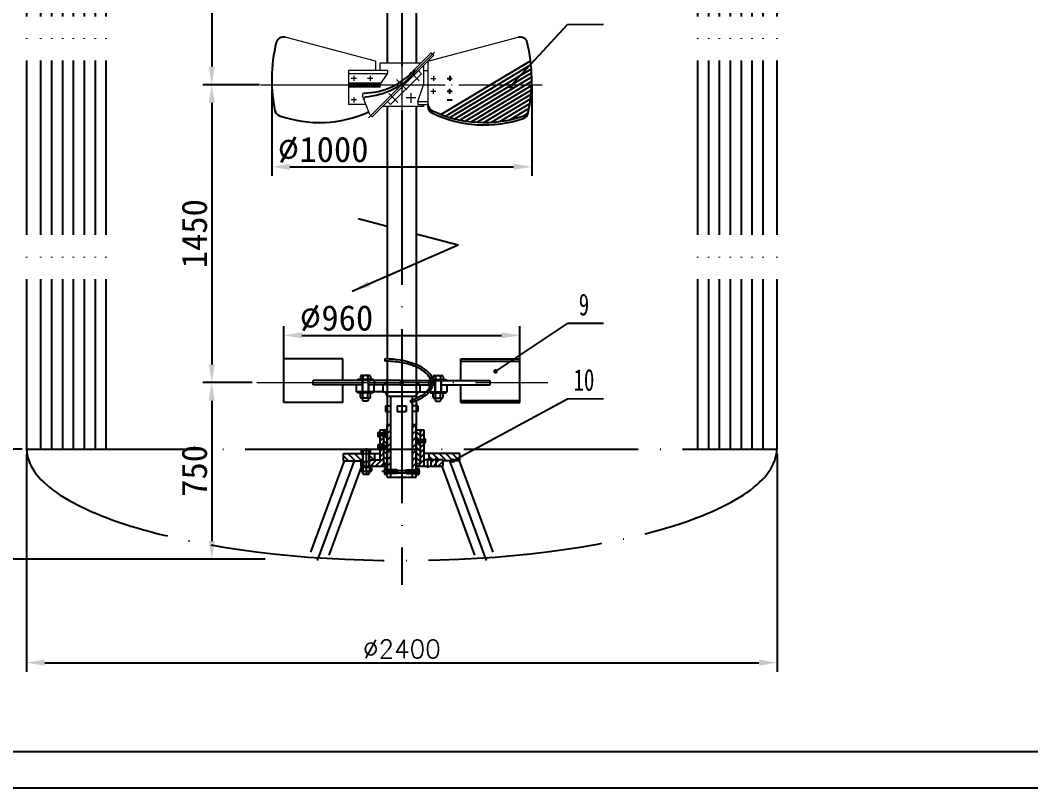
# Model space of a CAD drawing. Header units: millimetres. Extents: x 40412 to 42354, y 12295 to 14480.
# Drawn here: x 42004.4 to 42143.5, y 14183.1 to 14288.7 of the extents above; entities that cross this region are included whole.
import ezdxf
from ezdxf.enums import TextEntityAlignment as Align

# ---------------------------------------------------------------- set-up
doc = ezdxf.new("R2010")
doc.units = ezdxf.units.MM
doc.linetypes.add('ACAD_ISO04W100', pattern=[30, 24, -3, 0, -3])
doc.linetypes.add('CENTER', pattern=[50.8, 31.75, -6.35, 6.35, -6.35])
for name, color, linetype in [('1-dim', 7, 'Continuous'), ('1轮廓实线层', 7, 'Continuous'), ('2细线层', 4, 'Continuous'), ('3', 7, 'CENTER'), ('DIM', 7, 'Continuous'), ('PV-16B63', 7, 'Continuous'), ('RAHMEN025', 7, 'Continuous')]:
    doc.layers.add(name, color=color, linetype=linetype)
doc.layers.add('line', color=7, linetype='Continuous', lineweight=13)
doc.styles.add('cc', font='SIMFANG.TTF')
doc.styles.get("Standard").update_dxf_attribs({"font": 'simplex.shx'})
doc.styles.add('STYLE3', font='SimSun.ttf', dxfattribs={"height": 3.5})
doc.dimstyles.new('DIN', dxfattribs={"dimtxt": 3.5, "dimasz": 2.5, "dimexe": 1.25, "dimexo": 0.625, "dimtad": 1, "dimdec": 4, "dimdsep": 46, "dimlunit": 1, "dimtxsty": 'STYLE3', "dimcen": 2.5, "dimadec": 0, "dimazin": 0, "dimtfac": 1, "dimtdec": 4, "dimtmove": 0, "dimatfit": 1, "dimfxl": 0, "dimtvp": 1, "dimtolj": 1, "dimtzin": 0, "dimarcsym": 0})
doc.dimstyles.new('ISO-25', dxfattribs={"dimtxt": 2.5, "dimasz": 2.5, "dimexe": 1.25, "dimexo": 0.625, "dimtad": 1, "dimtxsty": 'Standard', "dimcen": 2.5, "dimadec": 0, "dimazin": 0, "dimtfac": 1, "dimtmove": 0, "dimatfit": 3, "dimfxl": 0, "dimarcsym": 0})
doc.dimstyles.new('基本尺寸', dxfattribs={"dimtxt": 2.5, "dimasz": 6, "dimexe": 2, "dimexo": 0.625, "dimgap": 0.25, "dimtad": 1, "dimtih": 1, "dimtoh": 1, "dimdec": 3, "dimlfac": 4, "dimzin": 9, "dimdsep": 46, "dimtxsty": 'Standard', "dimcen": 2.5, "dimazin": 2, "dimtp": 0.021, "dimtm": 0.002, "dimtfac": 0.67, "dimtdec": 3, "dimtmove": 0, "dimatfit": 3, "dimldrblk": 'NONE', "dimfxl": 0, "dimtolj": 1, "dimtzin": 9, "dimarcsym": 0})

# ---------------------------------------------------------------- blocks, each defined once
blk = doc.blocks.new('*D3')
at = {"layer": '1-dim', "color": 0, "lineweight": -2}
for p, q in [((42040.66, 14237.18), (42040.66, 14246.6)), ((42073.16, 14237.18), (42073.16, 14246.6)), ((42043.16, 14245.35), (42070.66, 14245.35))]:
    blk.add_line(p, q, dxfattribs=at)
at = {"layer": '1-dim', "color": 0}
for points in [[(42043.16, 14245.77), (42043.16, 14244.94), (42040.66, 14245.35)], [(42070.66, 14245.77), (42070.66, 14244.94), (42073.16, 14245.35)]]:
    blk.add_solid(points, dxfattribs=at)
at = {"layer": 'Defpoints', "color": 0}
for p in [(42073.16, 14245.35), (42040.66, 14236.56), (42073.16, 14236.56)]:
    blk.add_point(p, dxfattribs=at)
at = {"layer": '1-dim', "color": 0, "insert": (42047.92, 14247.73), "char_height": 3.5, "attachment_point": 5, "style": 'STYLE3'}
blk.add_mtext('\\A1;{\\Fsimplex.shx|c1;%%c}960', dxfattribs=at)
blk = doc.blocks.new('*D5')
at = {"layer": '1-dim', "color": 0, "lineweight": -2}
for p, q in [((42054.29, 14391.23), (41982.64, 14391.23)), ((41983.89, 14388.73), (41983.89, 14217.03)), ((42033.18, 14214.53), (41982.64, 14214.53))]:
    blk.add_line(p, q, dxfattribs=at)
at = {"layer": '1-dim', "color": 0}
for points in [[(41983.47, 14388.73), (41984.31, 14388.73), (41983.89, 14391.23)], [(41983.47, 14217.03), (41984.31, 14217.03), (41983.89, 14214.53)]]:
    blk.add_solid(points, dxfattribs=at)
at = {"layer": 'Defpoints', "color": 0}
for p in [(42054.91, 14391.23), (41983.89, 14214.53), (42033.8, 14214.53)]:
    blk.add_point(p, dxfattribs=at)
at = {"layer": '1-dim', "color": 0, "insert": (41981.52, 14302.88), "char_height": 3.5, "attachment_point": 5, "rotation": 90, "style": 'STYLE3'}
blk.add_mtext('\\A1;6850', dxfattribs=at)
blk = doc.blocks.new('*D6')
at = {"layer": '1-dim', "color": 0, "lineweight": -2}
for p, q in [((42035.39, 14279.85), (42029.51, 14279.85)), ((42030.76, 14277.35), (42030.76, 14241.35)), ((42036.34, 14238.85), (42029.51, 14238.85))]:
    blk.add_line(p, q, dxfattribs=at)
at = {"layer": '1-dim', "color": 0}
for points in [[(42030.34, 14277.35), (42031.18, 14277.35), (42030.76, 14279.85)], [(42030.34, 14241.35), (42031.18, 14241.35), (42030.76, 14238.85)]]:
    blk.add_solid(points, dxfattribs=at)
at = {"layer": 'Defpoints', "color": 0}
for p in [(42036.02, 14279.85), (42030.76, 14238.85), (42036.96, 14238.85)]:
    blk.add_point(p, dxfattribs=at)
at = {"layer": '1-dim', "color": 0, "insert": (42028.38, 14259.35), "char_height": 3.5, "attachment_point": 5, "rotation": 90, "style": 'STYLE3'}
blk.add_mtext('\\A1;1450', dxfattribs=at)
blk = doc.blocks.new('*D7')
at = {"layer": '1-dim', "color": 0, "lineweight": -2}
for p, q in [((42036.85, 14313.41), (42029.51, 14313.41)), ((42030.76, 14310.91), (42030.76, 14282.35)), ((42037.34, 14279.85), (42029.51, 14279.85))]:
    blk.add_line(p, q, dxfattribs=at)
at = {"layer": '1-dim', "color": 0}
for points in [[(42030.34, 14310.91), (42031.18, 14310.91), (42030.76, 14313.41)], [(42030.34, 14282.35), (42031.18, 14282.35), (42030.76, 14279.85)]]:
    blk.add_solid(points, dxfattribs=at)
at = {"layer": 'Defpoints', "color": 0}
for p in [(42037.47, 14313.41), (42030.76, 14279.85), (42037.96, 14279.85)]:
    blk.add_point(p, dxfattribs=at)
at = {"layer": '1-dim', "color": 0, "insert": (42028.38, 14296.63), "char_height": 3.5, "attachment_point": 5, "rotation": 90, "style": 'STYLE3'}
blk.add_mtext('\\A1;1450', dxfattribs=at)
blk = doc.blocks.new('*D9')
at = {"layer": '1-dim', "color": 0, "lineweight": -2}
for p, q in [((42033.35, 14238.85), (42029.51, 14238.85)), ((42030.76, 14236.35), (42030.76, 14217.03)), ((42038.09, 14214.53), (42029.51, 14214.53))]:
    blk.add_line(p, q, dxfattribs=at)
at = {"layer": '1-dim', "color": 0}
for points in [[(42030.34, 14236.35), (42031.18, 14236.35), (42030.76, 14238.85)], [(42030.34, 14217.03), (42031.18, 14217.03), (42030.76, 14214.53)]]:
    blk.add_solid(points, dxfattribs=at)
at = {"layer": 'Defpoints', "color": 0}
for p in [(42033.97, 14238.85), (42030.76, 14214.53), (42038.72, 14214.53)]:
    blk.add_point(p, dxfattribs=at)
at = {"layer": '1-dim', "color": 0, "insert": (42028.38, 14226.69), "char_height": 3.5, "attachment_point": 5, "rotation": 90, "style": 'STYLE3'}
blk.add_mtext('\\A1;750', dxfattribs=at)
blk = doc.blocks.new('*D11')
at = {"layer": '1-dim', "color": 0, "lineweight": -2}
for p, q in [((42039.03, 14279.22), (42039.03, 14267.31)), ((42074.81, 14279.73), (42074.81, 14267.31)), ((42041.53, 14268.56), (42072.31, 14268.56))]:
    blk.add_line(p, q, dxfattribs=at)
at = {"layer": '1-dim', "color": 0}
for points in [[(42041.53, 14268.98), (42041.53, 14268.14), (42039.03, 14268.56)], [(42072.31, 14268.98), (42072.31, 14268.14), (42074.81, 14268.56)]]:
    blk.add_solid(points, dxfattribs=at)
at = {"layer": 'Defpoints', "color": 0}
for p in [(42074.81, 14280.35), (42039.03, 14279.85), (42074.81, 14268.56)]:
    blk.add_point(p, dxfattribs=at)
at = {"layer": '1-dim', "color": 0, "insert": (42046.08, 14270.93), "char_height": 3.5, "attachment_point": 5, "style": 'STYLE3'}
blk.add_mtext('\\A1;{\\Fsimplex.shx|c1;%%c}1000', dxfattribs=at)
blk = doc.blocks.new('*D12')
at = {"layer": '1-dim', "color": 0, "lineweight": -2}
for p, q in [((42004.65, 14373.48), (41994.24, 14373.48)), ((41995.49, 14370.98), (41995.49, 14232.18)), ((42004.65, 14229.68), (41994.24, 14229.68))]:
    blk.add_line(p, q, dxfattribs=at)
at = {"layer": '1-dim', "color": 0}
for points in [[(41995.07, 14370.98), (41995.9, 14370.98), (41995.49, 14373.48)], [(41995.07, 14232.18), (41995.9, 14232.18), (41995.49, 14229.68)]]:
    blk.add_solid(points, dxfattribs=at)
at = {"layer": 'Defpoints', "color": 0}
for p in [(42005.27, 14373.48), (41995.49, 14229.68), (42005.27, 14229.68)]:
    blk.add_point(p, dxfattribs=at)
at = {"layer": '1-dim', "color": 0, "insert": (41993.61, 14301.58), "char_height": 2.5, "attachment_point": 5, "rotation": 90}
blk.add_mtext('5500', dxfattribs=at)
blk = doc.blocks.new('*D13')
at = {"layer": '1-dim', "color": 0, "lineweight": -2}
for p, q in [((42005.27, 14229.05), (42005.27, 14199.03)), ((42108.58, 14229.05), (42108.58, 14199.03)), ((42007.77, 14200.28), (42106.08, 14200.28))]:
    blk.add_line(p, q, dxfattribs=at)
at = {"layer": '1-dim', "color": 0}
for points in [[(42007.77, 14200.7), (42007.77, 14199.87), (42005.27, 14200.28)], [(42106.08, 14200.7), (42106.08, 14199.87), (42108.58, 14200.28)]]:
    blk.add_solid(points, dxfattribs=at)
at = {"layer": 'Defpoints', "color": 0}
for p in [(42005.27, 14229.68), (42108.58, 14229.68), (42108.58, 14200.28)]:
    blk.add_point(p, dxfattribs=at)
at = {"layer": '1-dim', "color": 0, "insert": (42056.93, 14202.16), "char_height": 2.5, "attachment_point": 5}
blk.add_mtext('%%C2400', dxfattribs=at)

msp = doc.modelspace()

# ---------------------------------------------------------------- hatches: boundary and pattern name
at = {"layer": '1-dim'}
h = msp.add_hatch(dxfattribs=at)
h.set_pattern_fill('ANSI31', color=256, scale=0.2, style=0)
h.set_pattern_definition([(45, (42080.0369, 14185.0999), (-0.449013, 0.449013), [])])
h.paths.add_polyline_path([(42055.4131, 14233.09517), (42054.9131, 14233.09517), (42054.9131, 14226.84517), (42055.4131, 14226.84517)])
h.paths.add_polyline_path([(42055.4131, 14226.34517), (42054.9131, 14226.34517), (42054.9131, 14226.19314), (42054.9131, 14225.84517), (42055.4131, 14225.84517)])
h.paths.add_polyline_path([(42058.9131, 14226.34517), (42058.4131, 14226.34517), (42058.4131, 14225.84517), (42058.9131, 14225.84517)])
h.paths.add_polyline_path([(42058.9131, 14233.09517), (42058.4131, 14233.09517), (42058.4131, 14226.84517), (42058.9131, 14226.84517)])
h = msp.add_hatch(dxfattribs=at)
h.set_pattern_fill('ANSI31', color=256, scale=0.16, style=0)
h.set_pattern_definition([(45, (42080.0369, 14185.0999), (-0.3592102, 0.3592102), [])])
h.paths.add_polyline_path([(42054.3881, 14231.50761), (42053.8881, 14231.50761), (42053.8881, 14231.39815), (42053.8881, 14230.14592), (42054.3881, 14230.14592)])
h.paths.add_polyline_path([(42054.3881, 14232.34517), (42053.90382, 14232.34517), (42053.8881, 14232.32945), (42053.8881, 14231.93761), (42053.8881, 14231.86761), (42054.3881, 14231.86761)])
h.paths.add_polyline_path([(42054.3881, 14229.78592), (42053.8881, 14229.78592), (42053.8881, 14229.67646), (42053.8881, 14228.19517), (42052.4631, 14228.19517), (42052.4631, 14227.34517), (42054.4881, 14227.34517), (42054.4881, 14227.64517), (42054.3881, 14227.64517)])
h.paths.add_polyline_path([(42051.5631, 14228.19517), (42051.2631, 14228.19517), (42051.2631, 14227.34517), (42051.5631, 14227.34517)])
h.paths.add_polyline_path([(42059.9381, 14230.64677), (42059.4381, 14230.64677), (42059.4381, 14227.64517), (42059.3381, 14227.64517), (42059.3381, 14227.34517), (42059.9381, 14227.34517)])
h.paths.add_polyline_path([(42059.9381, 14232.34517), (42059.4381, 14232.34517), (42059.4381, 14231.00677), (42059.9381, 14231.00677), (42059.9381, 14231.11623)])
h.paths.add_polyline_path([(42062.5631, 14228.19517), (42060.9381, 14228.19517), (42060.9381, 14227.34517), (42062.5631, 14227.34517)])
h = msp.add_hatch(dxfattribs=at)
h.set_pattern_fill('ANSI31', color=256, scale=0.16, angle=90, style=0)
h.set_pattern_definition([(135, (42080.0369, 14185.0999), (-0.3592102, -0.3592102), [])])
h.paths.add_polyline_path([(42059.4381, 14232.34517), (42058.9381, 14232.34517), (42058.9381, 14227.64517), (42059.4381, 14227.64517), (42059.4381, 14230.64677), (42059.14055, 14230.64677), (42059.11055, 14230.67677), (42059.11055, 14230.97677), (42059.14055, 14231.00677), (42059.4381, 14231.00677)])
h.paths.add_polyline_path([(42054.8881, 14232.34517), (42054.3881, 14232.34517), (42054.3881, 14231.86761), (42054.68565, 14231.86761), (42054.71565, 14231.83761), (42054.71565, 14231.53761), (42054.68565, 14231.50761), (42054.3881, 14231.50761), (42054.3881, 14230.14592), (42054.68565, 14230.14592), (42054.71565, 14230.11592), (42054.71565, 14229.81592), (42054.68565, 14229.78592), (42054.3881, 14229.78592), (42054.3881, 14227.64517), (42054.8881, 14227.64517)])
h = msp.add_hatch(dxfattribs=at)
h.set_pattern_fill('ANSI31', color=256, scale=0.2, angle=90, style=0)
h.set_pattern_definition([(135, (42033.9361, 14188.07787), (-0.449013, -0.449013), [])])
h.paths.add_polyline_path([(42053.1381, 14229.09517), (42052.4631, 14229.09517), (42052.4631, 14228.19517), (42053.1381, 14228.19517)])
h.paths.add_polyline_path([(42051.5631, 14229.09517), (42048.9131, 14229.09517), (42048.9131, 14228.09517), (42051.2631, 14228.09517), (42051.2631, 14228.19517), (42051.5631, 14228.19517)])
h.paths.add_polyline_path([(42063.09792, 14229.09517), (42060.6881, 14229.09517), (42060.6881, 14228.19517), (42062.5631, 14228.19517), (42062.5631, 14228.09517), (42063.46757, 14228.09517)])
h.paths.add_polyline_path([(42064.9131, 14229.09517), (42063.09792, 14229.09517), (42063.46757, 14228.09517), (42064.9131, 14228.09517)])

# ---------------------------------------------------------------- linework, layer by layer
at = {"linetype": 'ACAD_ISO04W100'}
msp.add_line((42056.91299, 14456.92171), (42056.91299, 14211.00429), dxfattribs=at)
at = {"ltscale": 0.025}
for p, q in [((42054.91299, 14327.22827), (42054.91299, 14282.84667)), ((42058.91299, 14327.22827), (42058.91299, 14282.84667)), ((42054.91299, 14276.84667), (42054.91299, 14242.09167)), ((42058.91299, 14276.84667), (42058.91299, 14241.31915)), ((42054.91299, 14241.79156), (42054.91299, 14230.75976)), ((42058.91299, 14240.99286), (42058.91299, 14236.69743)), ((42054.91299, 14236.99517), (42058.91299, 14236.99517)), ((42055.4131, 14226.84517), (42055.4131, 14236.99517)), ((42058.4131, 14236.49996), (42058.4131, 14236.99517)), ((42058.4131, 14225.84517), (42058.4131, 14236.18218)), ((42058.91299, 14236.37119), (42058.91299, 14230.75976)), ((42054.9131, 14226.84517), (42054.9131, 14233.09517)), ((42054.9131, 14233.09517), (42055.4131, 14233.09517)), ((42058.4131, 14233.09517), (42058.9131, 14233.09517)), ((42058.9131, 14225.84517), (42058.9131, 14233.09517)), ((42053.62956, 14231.97707), (42053.62956, 14231.39815)), ((42053.8881, 14231.97707), (42053.62956, 14231.97707)), ((42053.8881, 14231.84548), (42053.62956, 14231.84548)), ((42053.8881, 14232.34517), (42053.8881, 14231.93761)), ((42053.8881, 14232.32945), (42053.90382, 14232.34517)), ((42053.8881, 14232.34517), (42054.9131, 14232.34517)), ((42053.8881, 14231.39815), (42053.8881, 14231.97707)), ((42054.68565, 14231.86761), (42053.8881, 14231.86761)), ((42053.93593, 14231.86761), (42053.93593, 14231.50761)), ((42054.71565, 14231.83761), (42053.93593, 14231.83761)), ((42054.3881, 14232.34517), (42054.3881, 14231.86761)), ((42054.68565, 14231.86761), (42054.71565, 14231.83761)), ((42054.68565, 14231.50761), (42054.68565, 14231.86761)), ((42054.71565, 14231.53761), (42054.71565, 14231.83761)), ((42054.8881, 14227.64517), (42054.8881, 14232.34517)), ((42058.9131, 14232.34517), (42059.9381, 14232.34517)), ((42058.9381, 14227.64517), (42058.9381, 14232.34517)), ((42059.4381, 14232.34517), (42059.4381, 14231.00677)), ((42059.9381, 14232.34517), (42059.9381, 14231.00677)), ((42053.8881, 14231.52974), (42053.62956, 14231.52974)), ((42053.8881, 14231.39815), (42053.62956, 14231.39815)), ((42054.68565, 14231.50761), (42053.8881, 14231.50761)), ((42053.8881, 14231.43761), (42053.8881, 14229.96592)), ((42054.71565, 14231.53761), (42053.93593, 14231.53761)), ((42054.3881, 14231.50761), (42054.3881, 14230.14592)), ((42054.68565, 14231.50761), (42054.71565, 14231.53761)), ((42059.14055, 14231.00677), (42059.11055, 14230.97677)), ((42059.11055, 14230.97677), (42059.89026, 14230.97677)), ((42059.11055, 14230.67677), (42059.11055, 14230.97677)), ((42059.14055, 14230.64677), (42059.11055, 14230.67677)), ((42059.11055, 14230.67677), (42059.89026, 14230.67677)), ((42059.14055, 14231.00677), (42059.9381, 14231.00677)), ((42059.14055, 14230.64677), (42059.14055, 14231.00677)), ((42059.14055, 14230.64677), (42059.9381, 14230.64677)), ((42059.4381, 14230.64677), (42059.4381, 14227.64517)), ((42059.89026, 14231.00677), (42059.89026, 14230.64677)), ((42059.9381, 14231.11623), (42060.19664, 14231.11623)), ((42059.9381, 14230.5373), (42059.9381, 14231.11623)), ((42059.9381, 14231.09517), (42059.9381, 14227.34517)), ((42059.9381, 14230.98464), (42060.19664, 14230.98464)), ((42059.9381, 14230.6689), (42060.19664, 14230.6689)), ((42059.9381, 14230.5373), (42060.19664, 14230.5373)), ((42060.19664, 14230.5373), (42060.19664, 14231.11623)), ((42048.9131, 14229.09517), (42053.8881, 14229.09517)), ((42048.9131, 14228.09517), (42048.9131, 14229.09517)), ((42051.39498, 14229.09517), (42051.39498, 14229.49128)), ((42051.39498, 14229.09517), (42052.63122, 14229.09517)), ((42051.50623, 14229.56072), (42052.51997, 14229.56072)), ((42051.5631, 14227.34517), (42051.5631, 14229.09517)), ((42051.6131, 14227.34517), (42051.6131, 14229.09517)), ((42051.61748, 14229.09517), (42051.61748, 14229.49128)), ((42052.40871, 14229.09517), (42052.40871, 14229.49128)), ((42052.4131, 14227.34517), (42052.4131, 14229.09517)), ((42052.4631, 14227.34517), (42052.4631, 14229.09517)), ((42052.63122, 14229.09517), (42052.63122, 14229.49128)), ((42053.1631, 14229.09517), (42053.1631, 14228.19517)), ((42053.62956, 14230.25539), (42053.62956, 14229.67646)), ((42053.8881, 14230.25539), (42053.62956, 14230.25539)), ((42053.8881, 14230.12379), (42053.62956, 14230.12379)), ((42053.8881, 14229.80805), (42053.62956, 14229.80805)), ((42053.8881, 14229.67646), (42053.62956, 14229.67646)), ((42053.8881, 14229.67646), (42053.8881, 14230.25539)), ((42054.68565, 14230.14592), (42053.8881, 14230.14592)), ((42053.8881, 14229.96592), (42053.8881, 14228.19517)), ((42054.68565, 14229.78592), (42053.8881, 14229.78592)), ((42053.93593, 14230.14592), (42053.93593, 14229.78592)), ((42054.71565, 14230.11592), (42053.93593, 14230.11592)), ((42054.71565, 14229.81592), (42053.93593, 14229.81592)), ((42054.3881, 14229.78592), (42054.3881, 14227.64517)), ((42054.68565, 14230.14592), (42054.71565, 14230.11592)), ((42054.68565, 14229.78592), (42054.68565, 14230.14592)), ((42054.68565, 14229.78592), (42054.71565, 14229.81592)), ((42054.71565, 14229.81592), (42054.71565, 14230.11592)), ((42064.9131, 14229.09517), (42059.9381, 14229.09517)), ((42060.6631, 14229.09517), (42060.6631, 14228.19517)), ((42064.9131, 14228.09517), (42064.9131, 14229.09517)), ((42048.98877, 14228.09517), (42044.36733, 14215.50805)), ((42048.9131, 14228.09517), (42051.2631, 14228.09517)), ((42051.2631, 14228.19517), (42051.5631, 14228.19517)), ((42051.2631, 14228.19517), (42051.2631, 14227.34517)), ((42051.6131, 14227.99611), (42052.4131, 14227.99611)), ((42051.6631, 14227.99611), (42051.6631, 14227.34517)), ((42052.3631, 14227.99611), (42052.3631, 14227.34517)), ((42052.4631, 14228.19517), (42053.8881, 14228.19517)), ((42054.3881, 14227.64517), (42054.9131, 14227.64517)), ((42054.4881, 14227.64517), (42054.4881, 14227.34517)), ((42059.4381, 14227.64517), (42058.9131, 14227.64517)), ((42059.3381, 14227.64517), (42059.3381, 14227.34517)), ((42062.5631, 14228.19517), (42059.9381, 14228.19517)), ((42060.9381, 14228.19517), (42060.9381, 14227.34517)), ((42062.5631, 14228.19517), (42062.5631, 14227.34517)), ((42064.9131, 14228.09517), (42062.5631, 14228.09517)), ((42064.8372, 14228.09517), (42069.45864, 14215.50805)), ((42051.38422, 14227.34517), (42046.88079, 14215.07947)), ((42051.2631, 14227.34517), (42054.9131, 14227.34517)), ((42051.29135, 14227.13132), (42051.29135, 14226.71599)), ((42051.42486, 14227.21465), (42052.60134, 14227.21465)), ((42051.42486, 14226.63266), (42052.60134, 14226.63266)), ((42051.47175, 14227.21465), (42051.47175, 14227.34517)), ((42051.5531, 14226.31199), (42051.5531, 14226.63266)), ((42051.5531, 14226.31199), (42051.6251, 14226.23999)), ((42051.55836, 14227.13132), (42051.55836, 14226.71599)), ((42051.6251, 14226.23999), (42051.6251, 14226.63266)), ((42051.6251, 14226.23999), (42052.4011, 14226.23999)), ((42051.87749, 14227.34517), (42052.0131, 14227.21465)), ((42052.0131, 14227.34517), (42052.14871, 14227.21465)), ((42052.4011, 14226.23999), (42052.4011, 14226.63266)), ((42052.4011, 14226.23999), (42052.4731, 14226.31199)), ((42052.46784, 14227.13132), (42052.46784, 14226.71599)), ((42052.4731, 14226.31199), (42052.4731, 14226.63266)), ((42052.55445, 14227.21465), (42052.55445, 14227.34517)), ((42052.73484, 14227.13132), (42052.73484, 14226.71599)), ((42054.3881, 14227.34517), (42054.9131, 14227.34517)), ((42054.55402, 14226.99721), (42054.55402, 14226.19314)), ((42054.9131, 14226.99721), (42054.55402, 14226.99721)), ((42054.9131, 14226.81444), (42054.55402, 14226.81444)), ((42054.9131, 14226.37591), (42054.55402, 14226.37591)), ((42054.9131, 14226.19314), (42054.55402, 14226.19314)), ((42054.9131, 14226.99721), (42054.9131, 14226.19314)), ((42056.25132, 14226.84517), (42054.9131, 14226.84517)), ((42056.25132, 14226.34517), (42054.9131, 14226.34517)), ((42054.9131, 14225.84517), (42054.9131, 14226.34517)), ((42054.97954, 14226.34517), (42054.97954, 14226.84517)), ((42056.29299, 14226.80351), (42054.97954, 14226.80351)), ((42056.29299, 14226.38684), (42054.97954, 14226.38684)), ((42055.4131, 14225.84517), (42055.4131, 14226.34517)), ((42056.25132, 14226.84517), (42056.25132, 14226.34517)), ((42056.25132, 14226.84517), (42056.29299, 14226.80351)), ((42056.25132, 14226.34517), (42056.29299, 14226.38684)), ((42056.29299, 14226.80351), (42056.29299, 14226.38684)), ((42056.29299, 14226.75701), (42057.53321, 14226.75701)), ((42056.29299, 14226.43333), (42057.53321, 14226.43333)), ((42057.57487, 14226.84517), (42057.53321, 14226.80351)), ((42057.53321, 14226.80351), (42058.84666, 14226.80351)), ((42057.53321, 14226.80351), (42057.53321, 14226.38684)), ((42057.53321, 14226.38684), (42058.84666, 14226.38684)), ((42057.57487, 14226.34517), (42057.53321, 14226.38684)), ((42057.57487, 14226.84517), (42058.9131, 14226.84517)), ((42057.57487, 14226.84517), (42057.57487, 14226.34517)), ((42057.57487, 14226.34517), (42058.9131, 14226.34517)), ((42058.84666, 14226.34517), (42058.84666, 14226.84517)), ((42058.9131, 14227.34517), (42062.5631, 14227.34517)), ((42059.4381, 14227.34517), (42058.9131, 14227.34517)), ((42058.9131, 14227.34517), (42059.3131, 14227.34517)), ((42058.9131, 14226.99721), (42058.9131, 14226.19314)), ((42058.9131, 14226.99721), (42059.27218, 14226.99721)), ((42058.9131, 14226.81444), (42059.27218, 14226.81444)), ((42058.9131, 14226.37591), (42059.27218, 14226.37591)), ((42058.9131, 14226.19314), (42059.27218, 14226.19314)), ((42059.27218, 14226.99721), (42059.27218, 14226.19314)), ((42062.44176, 14227.34517), (42066.94518, 14215.07947)), ((42054.9131, 14225.84517), (42058.9131, 14225.84517))]:
    msp.add_line(p, q, dxfattribs=at)
for p, q in [((42062.31299, 14275.77373), (42074.64802, 14283.17225)), ((42062.91408, 14275.55122), (42074.70888, 14282.62571)), ((42063.5472, 14275.34792), (42074.75591, 14282.07088)), ((42063.15763, 14280.73762), (42063.86835, 14280.73762)), ((42063.51299, 14281.09298), (42063.51299, 14280.38226)), ((42064.21279, 14275.1641), (42074.78858, 14281.50743)), ((42064.91501, 14275.00225), (42074.80626, 14280.93499)), ((42065.65925, 14274.8656), (42074.80824, 14280.35314)), ((42049.56299, 14280.05667), (42054.05699, 14280.05667)), ((42049.56299, 14279.63667), (42053.91299, 14279.63667)), ((42063.15763, 14278.95571), (42063.86835, 14278.95571)), ((42063.51299, 14278.60035), (42063.51299, 14279.31107)), ((42066.45271, 14274.75847), (42074.79374, 14279.7614)), ((42067.30536, 14274.68685), (42074.76184, 14279.15923)), ((42063.15763, 14277.76777), (42063.86835, 14277.76777)), ((42068.23174, 14274.65944), (42074.71151, 14278.54599)), ((42069.25458, 14274.68989), (42074.64154, 14277.92098)), ((42070.4133, 14274.80185), (42074.55055, 14277.28336)), ((42071.78921, 14275.04407), (42074.43689, 14276.63214))]:
    msp.add_line(p, q)
for centre, radius, start, end in [((42040.61415, 14285.42782), 1, 75.2012909, 165.9677742), ((42073.21182, 14285.42782), 1, 14.0322258, 104.7987091), ((42060.04187, 14280.57233), 21.02529, 165.9677742, 192.6855153), ((42053.7841, 14280.57233), 21.02529, 347.3144847, 14.0322258), ((42051.61134, 14288.04549), 9.33515, 270.3689386, 319.5075769), ((42050.65551, 14289.85488), 11.74308, 275.9727546, 315.9150613), ((42040.4263, 14276.54229), 1, 191.6099375, 250.5274763), ((42061.51299, 14277.20941), 1, 180, 244.1029935), ((42061.51299, 14276.86964), 1, 180, 244.1029935), ((42068.25432, 14291.09449), 16.43506, 244.1029935, 289.4725237), ((42073.39968, 14276.54229), 1, 289.4725237, 348.3900625), ((42045.57165, 14291.09449), 16.43506, 250.5274763, 294.4111959), ((42068.25432, 14290.75472), 16.43506, 244.1029935, 289.1613631), ((42073.32057, 14276.17479), 1, 289.1613631, 347.3144847)]:
    msp.add_arc(centre, radius, start, end)
for centre, radius, start, end in [((42051.50623, 14229.43688), 0.12384, 26.0595579, 153.9404421), ((42052.0131, 14228.39903), 1.16169, 70.0895427, 109.9104573), ((42052.51997, 14229.43688), 0.12384, 26.0595579, 153.9404421), ((42051.42486, 14227.06603), 0.14861, 26.0595579, 153.9404421), ((42051.42486, 14226.78128), 0.14861, 206.0595579, 333.9404421), ((42052.0131, 14225.93217), 1.28248, 69.2325118, 110.7674882), ((42052.0131, 14227.91514), 1.28248, 249.2325118, 290.7674882), ((42052.60134, 14227.06603), 0.14861, 26.0595579, 153.9404421), ((42052.60134, 14226.78128), 0.14861, 206.0595579, 333.9404421)]:
    msp.add_arc(centre, radius, start, end, dxfattribs=at)
at = {"layer": '1-dim'}
for p, q in [((42054.60457, 14242.09517), (42054.60457, 14241.79517)), ((42058.05697, 14236.38187), (42058.1453, 14236.09517))]:
    msp.add_line(p, q, dxfattribs=at)
at = {"layer": '1-dim', "const_width": 0.25}
for points in [[(42079.72239, 14288.15583), (42084.72239, 14288.15583)], [(42079.72239, 14246.99604), (42084.72239, 14246.99604)], [(42079.72239, 14236.61565), (42084.72239, 14236.61565)]]:
    msp.add_lwpolyline(points, dxfattribs=at)
at = {"layer": '1-dim'}
msp.add_ellipse((42054.60457, 14238.84517), major_axis=(-6.64378, 0), ratio=0.489179173, start_param=2.132866235, end_param=4.71238898, dxfattribs=at)
msp.add_open_spline([(42058.05697, 14236.38187), (42058.50925, 14236.52122), (42058.92337, 14236.68765), (42059.76909, 14237.12342), (42060.15865, 14237.40899), (42060.70872, 14238.00136), (42060.86849, 14238.3045), (42060.98107, 14238.89282), (42060.93932, 14239.18388), (42060.6407, 14239.78156), (42060.37842, 14240.08558), (42059.63506, 14240.64946), (42059.15565, 14240.90817), (42058.03765, 14241.337), (42057.39954, 14241.50732), (42056.04216, 14241.73619), (42055.32343, 14241.79517), (42054.60457, 14241.79517)], degree=3, knots=[2.132866235, 2.132866235, 2.132866235, 2.132866235, 2.382160802, 2.382160802, 2.715209888, 2.715209888, 3.048258975, 3.048258975, 3.381308062, 3.381308062, 3.714357149, 3.714357149, 4.047406235, 4.047406235, 4.380455322, 4.380455322, 4.71238898, 4.71238898, 4.71238898, 4.71238898], dxfattribs=at)
at = {"layer": '1轮廓实线层'}
msp.add_line((41958.50798, 14188.05098), (42348.50798, 14188.05098), dxfattribs=at)
at = {"layer": '2细线层'}
msp.add_line((41933.50798, 14183.05098), (42353.50798, 14183.05098), dxfattribs=at)
at = {"layer": '3', "linetype": 'ACAD_ISO04W100'}
for p, q in [((42005.27424, 14373.47643), (42005.27483, 14229.67877)), ((42007.1986, 14373.47643), (42007.1986, 14229.67877)), ((42008.6986, 14373.47643), (42008.6986, 14229.67877)), ((42010.1986, 14373.47643), (42010.1986, 14229.67877)), ((42011.6986, 14373.47643), (42011.6986, 14229.67877)), ((42013.1986, 14373.47643), (42013.1986, 14229.67877)), ((42014.6986, 14373.47643), (42014.6986, 14229.67877)), ((42016.1986, 14373.47643), (42016.1986, 14229.67877)), ((42097.62738, 14373.47643), (42097.62738, 14229.67877)), ((42099.12738, 14373.47643), (42099.12738, 14229.67877)), ((42100.62738, 14373.47643), (42100.62738, 14229.67877)), ((42102.12738, 14373.47643), (42102.12738, 14229.67877)), ((42103.62738, 14373.47643), (42103.62738, 14229.67877)), ((42105.12738, 14373.47643), (42105.12738, 14229.67877)), ((42106.62738, 14373.47643), (42106.62738, 14229.67877)), ((42108.55173, 14373.47643), (42108.55173, 14229.67877)), ((42005.27483, 14229.67877), (42108.58175, 14229.67877))]:
    msp.add_line(p, q, dxfattribs=at)
at = {"layer": '3', "linetype": 'ACAD_ISO04W100', "lineweight": 13}
for p, q in [((42037.96147, 14279.84667), (42076.0069, 14279.84667)), ((42037.96147, 14279.84667), (42076.0069, 14279.84667)), ((42036.96147, 14238.84517), (42077.0069, 14238.84517))]:
    msp.add_line(p, q, dxfattribs=at)
at = {"layer": '3'}
for p, q in [((42053.53882, 14231.68761), (42054.82281, 14231.68761)), ((42060.27874, 14230.82677), (42059.00339, 14230.82677)), ((42052.0131, 14229.82751), (42052.0131, 14226.17024)), ((42053.54746, 14229.96592), (42054.82281, 14229.96592)), ((42050.35841, 14228.09517), (42045.26954, 14214.32818)), ((42060.4381, 14228.37332), (42060.4381, 14227.12943)), ((42061.6183, 14228.49952), (42061.6183, 14227.23597)), ((42063.46757, 14228.09517), (42068.55643, 14214.32818)), ((42056.25808, 14226.59517), (42054.18388, 14226.59517)), ((42057.36841, 14226.59517), (42059.44261, 14226.59517))]:
    msp.add_line(p, q, dxfattribs=at)
at = {"layer": '3', "linetype": 'ACAD_ISO04W100'}
msp.add_ellipse((42056.91299, 14229.75249), major_axis=(-51.63875, 0), ratio=0.298306234, start_param=0.004785745, end_param=3.136806909, dxfattribs=at)
at = {"layer": 'DIM', "linetype": 'ACAD_ISO04W100', "lineweight": 13}
for p, q in [((42061.40678, 14284.34046), (42052.3565, 14275.29018)), ((42050.66835, 14280.73762), (42049.95763, 14280.73762)), ((42050.31299, 14281.09298), (42050.31299, 14280.38226)), ((42052.91835, 14280.73762), (42052.20763, 14280.73762)), ((42052.56299, 14281.09298), (42052.56299, 14280.38226)), ((42056.18533, 14280.57432), (42057.59423, 14279.16543)), ((42058.1284, 14281.6011), (42059.32545, 14280.40405)), ((42060.90763, 14280.73762), (42061.61835, 14280.73762)), ((42061.26299, 14281.09298), (42061.26299, 14280.38226)), ((42060.90763, 14278.95571), (42061.61835, 14278.95571)), ((42061.26299, 14278.60035), (42061.26299, 14279.31107)), ((42050.66835, 14277.76777), (42049.95763, 14277.76777)), ((42050.31299, 14278.12313), (42050.31299, 14277.41241)), ((42055.15855, 14278.63125), (42056.3556, 14277.4342)), ((42058.83845, 14278.04667), (42057.52323, 14278.04667)), ((42058.18084, 14278.70428), (42058.18084, 14277.38906))]:
    msp.add_line(p, q, dxfattribs=at)
at = {"layer": 'DIM', "linetype": 'ACAD_ISO04W100', "lineweight": 13, "ltscale": 0.3}
for p, q in [((42056.91299, 14283.29918), (42056.91299, 14276.00103)), ((42037.47081, 14279.84667), (42076.26557, 14279.84667))]:
    msp.add_line(p, q, dxfattribs=at)
at = {"layer": 'line'}
for p, q in [((42053.31299, 14283.10726), (42040.86958, 14286.39465)), ((42060.51299, 14283.10726), (42072.9564, 14286.39465)), ((42061.32533, 14283.9196), (42052.84005, 14275.43432)), ((42060.98592, 14284.25901), (42058.53865, 14281.81174)), ((42060.98592, 14284.25901), (42061.32533, 14283.9196)), ((42049.56299, 14281.79828), (42049.56299, 14277.13138)), ((42054.96034, 14281.79828), (42049.56299, 14281.79828)), ((42053.31299, 14283.10726), (42053.31299, 14281.79828)), ((42053.91299, 14282.84667), (42053.91299, 14281.79828)), ((42059.57358, 14282.84667), (42053.91299, 14282.84667)), ((42054.96034, 14281.79828), (42054.96034, 14281.37402)), ((42059.20401, 14281.79828), (42059.62828, 14281.37402)), ((42059.91299, 14282.50726), (42059.91299, 14279.84667)), ((42059.91299, 14281.79828), (42060.51299, 14281.79828)), ((42060.51299, 14283.10726), (42060.51299, 14276.86964)), ((42054.96034, 14281.37402), (42049.56299, 14281.37402)), ((42053.91299, 14279.84667), (42054.96034, 14281.37402)), ((42059.62828, 14281.37402), (42055.38564, 14277.13138)), ((42053.91299, 14279.84667), (42053.91299, 14279.48702)), ((42059.1352, 14277.55564), (42059.91299, 14279.84667)), ((42052.50064, 14275.77373), (42051.51637, 14278.32996)), ((42051.97788, 14277.13138), (42049.56299, 14277.13138)), ((42059.91299, 14276.84667), (42054.2524, 14276.84667)), ((42054.96137, 14277.55564), (42055.38564, 14277.13138)), ((42059.1352, 14277.55564), (42059.1352, 14277.13138)), ((42059.1352, 14277.55564), (42060.51299, 14277.55564)), ((42059.1352, 14277.13138), (42060.51299, 14277.13138)), ((42059.91299, 14277.13138), (42059.91299, 14276.84667)), ((42052.50064, 14275.77373), (42052.84005, 14275.43432))]:
    msp.add_line(p, q, dxfattribs=at)
for centre in [(42051.79633, 14278.43776), (42052.00233, 14277.90278)]:
    msp.add_arc(centre, 0.3, 114.5998431, 201.0591003, dxfattribs=at)
at = {"layer": 'PV-16B63'}
for p, q in [((42040.66299, 14236.09517), (42040.66299, 14242.09517)), ((42048.78799, 14242.09517), (42040.66299, 14242.09517)), ((42048.78799, 14239.14517), (42048.78799, 14242.09517)), ((42065.03799, 14242.09517), (42073.16299, 14242.09517)), ((42065.03799, 14239.14517), (42065.03799, 14242.09517)), ((42065.03799, 14241.79517), (42073.16299, 14241.79517)), ((42073.16299, 14236.09517), (42073.16299, 14242.09517)), ((42044.72549, 14238.54517), (42044.72549, 14239.14517)), ((42048.78799, 14239.14517), (42044.72549, 14239.14517)), ((42054.91296, 14239.14517), (42048.78799, 14239.14517)), ((42053.01299, 14239.28517), (42050.81299, 14239.28517)), ((42050.81299, 14239.28517), (42050.81299, 14239.14517)), ((42051.22017, 14239.68236), (42051.22017, 14239.28517)), ((42052.4326, 14239.82267), (42051.39337, 14239.82267)), ((42051.47549, 14239.14517), (42051.47549, 14238.54517)), ((42051.51299, 14239.14517), (42051.51299, 14237.59517)), ((42051.56658, 14239.68236), (42051.56658, 14239.28517)), ((42052.2594, 14239.68236), (42052.2594, 14239.28517)), ((42052.31299, 14239.14517), (42052.31299, 14237.59517)), ((42052.35049, 14239.14517), (42052.35049, 14238.54517)), ((42052.60581, 14239.68236), (42052.60581, 14239.28517)), ((42053.01299, 14239.28517), (42053.01299, 14239.14517)), ((42053.16299, 14238.54517), (42053.16299, 14239.14517)), ((42056.76299, 14239.14517), (42054.91299, 14239.14517)), ((42056.76299, 14239.14517), (42056.76299, 14238.54517)), ((42057.06299, 14239.14517), (42057.06299, 14238.54517)), ((42057.06299, 14239.14517), (42058.91299, 14239.14517)), ((42058.91299, 14239.14517), (42060.91407, 14239.14517)), ((42060.66299, 14238.54517), (42060.66299, 14239.14517)), ((42060.81299, 14239.28517), (42060.8735, 14239.28517)), ((42060.81299, 14239.28517), (42060.81299, 14239.14517)), ((42061.18719, 14239.28517), (42063.01299, 14239.28517)), ((42061.21999, 14239.14517), (42065.03799, 14239.14517)), ((42061.22017, 14239.68236), (42061.22017, 14239.28517)), ((42061.39337, 14239.82267), (42062.4326, 14239.82267)), ((42061.47549, 14239.14517), (42061.47549, 14238.54517)), ((42061.51299, 14239.14517), (42061.51299, 14237.59517)), ((42061.56658, 14239.68236), (42061.56658, 14239.28517)), ((42062.2594, 14239.68236), (42062.2594, 14239.28517)), ((42062.31299, 14239.14517), (42062.31299, 14237.59517)), ((42062.35049, 14239.14517), (42062.35049, 14238.54517)), ((42062.60581, 14239.68236), (42062.60581, 14239.28517)), ((42063.01299, 14239.28517), (42063.01299, 14239.14517)), ((42065.03799, 14239.14517), (42069.10049, 14239.14517)), ((42069.10049, 14238.54517), (42069.10049, 14239.14517)), ((42048.78799, 14238.54517), (42044.72549, 14238.54517)), ((42051.51299, 14238.54517), (42048.78799, 14238.54517)), ((42048.78799, 14236.09517), (42048.78799, 14238.54517)), ((42051.51299, 14238.54517), (42050.66299, 14238.54517)), ((42050.66299, 14237.59517), (42050.66299, 14238.54517)), ((42054.31299, 14237.59517), (42050.66299, 14237.59517)), ((42050.81299, 14237.45517), (42050.81299, 14237.59517)), ((42053.01299, 14237.45517), (42050.81299, 14237.45517)), ((42051.22017, 14236.85549), (42051.22017, 14237.31486)), ((42052.4326, 14237.45517), (42051.39337, 14237.45517)), ((42051.47549, 14238.54517), (42051.47549, 14237.59517)), ((42051.56658, 14236.85549), (42051.56658, 14237.31486)), ((42052.2594, 14236.85549), (42052.2594, 14237.31486)), ((42054.31299, 14238.54517), (42052.31299, 14238.54517)), ((42054.31299, 14238.54517), (42052.31299, 14238.54517)), ((42052.35049, 14238.54517), (42052.35049, 14237.59517)), ((42052.60581, 14236.85549), (42052.60581, 14237.31486)), ((42053.01299, 14237.45517), (42053.01299, 14237.59517)), ((42053.11299, 14237.59517), (42053.11299, 14238.54517)), ((42056.76299, 14238.54517), (42054.31299, 14238.54517)), ((42054.36299, 14237.59309), (42054.36299, 14238.54726)), ((42054.36299, 14237.59309), (42059.51299, 14237.59517)), ((42056.76299, 14238.54517), (42057.06299, 14238.54517)), ((42057.06299, 14238.54517), (42059.51299, 14238.54517)), ((42059.46299, 14237.59309), (42059.46299, 14238.54726)), ((42059.51299, 14238.54517), (42060.91343, 14238.54517)), ((42059.51299, 14238.54517), (42060.91343, 14238.54517)), ((42059.51299, 14237.59517), (42063.16299, 14237.59517)), ((42060.71299, 14237.59517), (42060.71299, 14238.54517)), ((42060.81299, 14237.45517), (42060.81299, 14237.59517)), ((42060.81299, 14237.45517), (42063.01299, 14237.45517)), ((42061.21999, 14238.54517), (42061.51299, 14238.54517)), ((42061.21999, 14238.54517), (42061.51299, 14238.54517)), ((42061.22017, 14236.85549), (42061.22017, 14237.31486)), ((42061.39337, 14237.45517), (42062.4326, 14237.45517)), ((42061.47549, 14238.54517), (42061.47549, 14237.59517)), ((42061.56658, 14236.85549), (42061.56658, 14237.31486)), ((42062.2594, 14236.85549), (42062.2594, 14237.31486)), ((42062.31299, 14238.54517), (42065.03799, 14238.54517)), ((42062.31299, 14238.54517), (42063.16299, 14238.54517)), ((42062.35049, 14238.54517), (42062.35049, 14237.59517)), ((42062.60581, 14236.85549), (42062.60581, 14237.31486)), ((42063.01299, 14237.45517), (42063.01299, 14237.59517)), ((42063.16299, 14237.59517), (42063.16299, 14238.54517)), ((42065.03799, 14236.09517), (42065.03799, 14238.54517)), ((42065.03799, 14238.54517), (42069.10049, 14238.54517)), ((42048.78799, 14236.09517), (42040.66299, 14236.09517)), ((42052.4326, 14236.71517), (42051.39337, 14236.71517)), ((42051.51299, 14236.71517), (42051.51299, 14236.3883)), ((42051.61611, 14236.28517), (42051.51299, 14236.3883)), ((42052.20986, 14236.28517), (42051.61611, 14236.28517)), ((42052.31299, 14236.3883), (42052.20986, 14236.28517)), ((42052.31299, 14236.71517), (42052.31299, 14236.3883)), ((42061.39337, 14236.71517), (42062.4326, 14236.71517)), ((42061.51299, 14236.71517), (42061.51299, 14236.3883)), ((42061.51299, 14236.3883), (42061.61611, 14236.28517)), ((42061.61611, 14236.28517), (42062.20986, 14236.28517)), ((42062.20986, 14236.28517), (42062.31299, 14236.3883)), ((42062.31299, 14236.71517), (42062.31299, 14236.3883)), ((42065.03799, 14236.39517), (42073.16299, 14236.39517)), ((42065.03799, 14236.09517), (42073.16299, 14236.09517)), ((42054.69707, 14235.64517), (42054.69707, 14234.84517)), ((42054.69707, 14235.64517), (42055.4131, 14235.64517)), ((42054.69707, 14234.84517), (42055.4131, 14234.84517)), ((42056.28799, 14235.64517), (42057.53799, 14235.64517)), ((42056.28799, 14235.64517), (42056.28799, 14234.84517)), ((42056.28799, 14234.84517), (42057.53799, 14234.84517)), ((42057.53799, 14235.64517), (42057.53799, 14234.84517)), ((42059.1289, 14235.64517), (42058.41287, 14235.64517)), ((42059.1289, 14234.84517), (42058.41287, 14234.84517)), ((42059.1289, 14235.64517), (42059.1289, 14234.84517)), ((42054.91299, 14233.09517), (42054.91299, 14226.35432)), ((42058.9131, 14233.09517), (42058.91325, 14226.35432))]:
    msp.add_line(p, q, dxfattribs=at)
for centre, radius, start, end in [((42051.39337, 14239.64561), 0.17706, 11.977818, 168.022182), ((42051.91299, 14239.3249), 0.49777, 45.8989568, 134.1010432), ((42052.4326, 14239.64561), 0.17706, 11.977818, 168.022182), ((42054.31299, 14239.14517), 0.6, 270, 0), ((42059.51299, 14239.14517), 0.6, 180, 270), ((42061.39337, 14239.64561), 0.17706, 11.977818, 168.022182), ((42061.91299, 14239.3249), 0.49777, 45.8989568, 134.1010432), ((42062.4326, 14239.64561), 0.17706, 11.977818, 168.022182), ((42051.39337, 14237.27811), 0.17706, 11.977818, 168.022182), ((42051.91299, 14236.9574), 0.49777, 45.8989568, 134.1010432), ((42052.4326, 14237.27811), 0.17706, 11.977818, 168.022182), ((42054.31299, 14236.99517), 0.6, 0, 90), ((42059.51299, 14236.99517), 0.6, 90, 180), ((42061.39337, 14237.27811), 0.17706, 11.977818, 168.022182), ((42061.91299, 14236.9574), 0.49777, 45.8989568, 134.1010432), ((42062.4326, 14237.27811), 0.17706, 11.977818, 168.022182), ((42051.39337, 14236.89223), 0.17706, 191.977818, 348.022182), ((42051.91299, 14237.21294), 0.49777, 225.8989568, 314.1010432), ((42052.4326, 14236.89223), 0.17706, 191.977818, 348.022182), ((42061.39337, 14236.89223), 0.17706, 191.977818, 348.022182), ((42061.91299, 14237.21294), 0.49777, 225.8989568, 314.1010432), ((42062.4326, 14236.89223), 0.17706, 191.977818, 348.022182)]:
    msp.add_arc(centre, radius, start, end, dxfattribs=at)
at = {"layer": 'RAHMEN025'}
for p, q in [((42050.92806, 14261.44603), (42054.91299, 14260.38765)), ((42058.91299, 14259.32526), (42064.68068, 14257.79337))]:
    msp.add_line(p, q, dxfattribs=at)

# ---------------------------------------------------------------- texts
at = {"layer": '1-dim', "lineweight": 13, "style": 'cc', "width": 0.7}
for s, p in [('9', (42081.99591, 14248.10062)), ('10', (42081.99591, 14237.72023))]:
    msp.add_text(s, height=3, dxfattribs=at).set_placement(p, align=Align.CENTER)

# ---------------------------------------------------------------- dimensions: what is measured, and where the dimension line sits
at = {"layer": '1-dim'}
for base, p1, p2, text, picture, middle in [((41983.89077, 14214.53015), (42054.91299, 14391.22982), (42033.8004, 14214.53015), '6850', '*D5', (41981.51577, 14302.87998)), ((42030.7592, 14279.84667), (42037.47081, 14313.41011), (42037.96147, 14279.84667), '1450', '*D7', (42028.3842, 14296.62839)), ((42030.7592, 14238.84517), (42036.01742, 14279.84667), (42036.96147, 14238.84517), '1450', '*D6', (42028.3842, 14259.34592)), ((42030.7592, 14214.53015), (42033.97107, 14238.84517), (42038.71661, 14214.53015), '750', '*D9', (42028.3842, 14226.68766))]:
    dim = msp.add_linear_dim(base=base, p1=p1, p2=p2, angle=90, text=text, dimstyle='DIN', override={"dimtxt": 3}, dxfattribs=at)
    dim.commit()
    dim.dimension.update_dxf_attribs({"geometry": picture, "text_midpoint": middle})
dim = msp.add_linear_dim(base=(41995.48564, 14229.67877), p1=(42005.27424, 14373.47643), p2=(42005.27424, 14229.67877), angle=90, text='5500', dimstyle='ISO-25', dxfattribs=at)
dim.commit()
dim.dimension.update_dxf_attribs({"geometry": '*D12', "text_midpoint": (41993.61064, 14301.5776)})
for base, p1, p2, text, picture, middle in [((42074.80824, 14268.55977), (42039.02911, 14279.84667), (42074.80824, 14280.35314), '{\\Fsimplex.shx|c1;%%c}1000', '*D11', (42046.08324, 14268.55977)), ((42073.16299, 14245.35448), (42040.66299, 14236.55733), (42073.16299, 14236.55733), '{\\Fsimplex.shx|c1;%%c}960', '*D3', (42047.9213, 14245.35448))]:
    dim = msp.add_linear_dim(base=base, p1=p1, p2=p2, text=text, dimstyle='DIN', override={"dimtxt": 3}, dxfattribs=at)
    dim.commit()
    dim.dimension.update_dxf_attribs({"geometry": picture, "text_midpoint": middle, "dimtype": 160})
dim = msp.add_linear_dim(base=(42108.58175, 14200.28332), p1=(42005.27483, 14229.67877), p2=(42108.58175, 14229.67877), text='%%C2400', dimstyle='ISO-25', dxfattribs=at)
dim.commit()
dim.dimension.update_dxf_attribs({"geometry": '*D13', "text_midpoint": (42056.92829, 14202.15832)})

# ---------------------------------------------------------------- leaders
at = {"layer": '1-dim', "ltscale": 0.25}
for points in [[(42071.8892, 14279.6653), (42079.72239, 14288.15583)], [(42069.82138, 14240.39591), (42079.72239, 14246.99604)], [(42063.96479, 14228.09517), (42079.72239, 14236.61565)]]:
    msp.add_leader(points, dimstyle='基本尺寸', override={"dimasz": 2.5, "dimexe": 1.25, "dimgap": 0.625, "dimtad": 0, "dimtih": 0, "dimldrblk": 'DOTSMALL'}, dxfattribs=at)
at = {"layer": 'RAHMEN025'}
msp.add_leader([(42050.0995, 14251.42403), (42064.68068, 14257.79337)], dimstyle='DIN', override={"dimgap": 0.625, "dimtad": 0}, dxfattribs=at)

doc.saveas('drawing.dxf')
